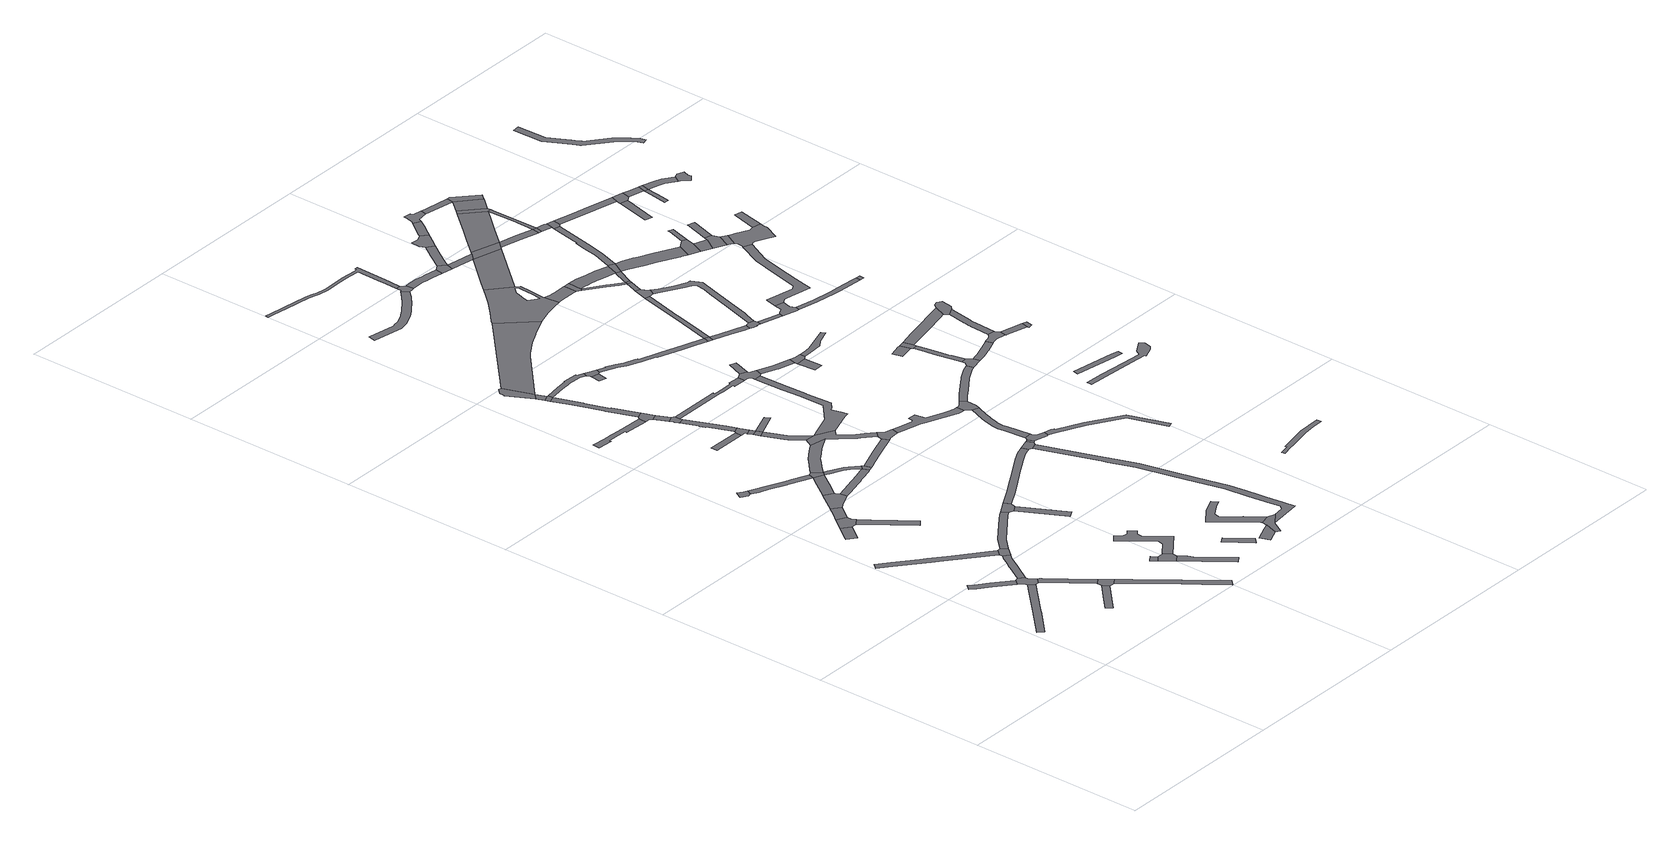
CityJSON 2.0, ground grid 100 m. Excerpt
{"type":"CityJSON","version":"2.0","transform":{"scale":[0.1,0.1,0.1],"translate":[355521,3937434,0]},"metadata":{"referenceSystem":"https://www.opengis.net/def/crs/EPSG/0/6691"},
"CityObjects":{
"road1":{"type":"Road","attributes":{"RoadStructureAttribute.sectionType":"1"},"geometry":[{"type":"MultiSurface","lod":"1","boundaries":[[[0,1,2,3,4,5,6,7,8]]]}]},
"road2":{"type":"Road","attributes":{"RoadStructureAttribute.sectionType":"1"},"geometry":[{"type":"MultiSurface","lod":"1","boundaries":[[[9,10,11,12,13,14,15,16]]]}]},
"road3":{"type":"Road","geometry":[{"type":"MultiSurface","lod":"1","boundaries":[[[12,17,4,3,18,19,20,21,22,23,24,13]]]}]},
"road4":{"type":"Road","attributes":{"RoadStructureAttribute.sectionType":"1"},"geometry":[{"type":"MultiSurface","lod":"1","boundaries":[[[25,26,27,28,29,30]]]}]},
"road5":{"type":"Road","attributes":{"RoadStructureAttribute.sectionType":"1"},"geometry":[{"type":"MultiSurface","lod":"1","boundaries":[[[31,32,33,34,35,36,37,38,39,40,41,42,43,44]]]}]},
"road6":{"type":"Road","attributes":{"RoadStructureAttribute.sectionType":"1"},"geometry":[{"type":"MultiSurface","lod":"1","boundaries":[[[18,45,46,47,48,49,50,19]]]}]},
"road7":{"type":"Road","attributes":{"RoadStructureAttribute.sectionType":"1"},"geometry":[{"type":"MultiSurface","lod":"1","boundaries":[[[51,52,53,54,55,56,57]]]}]},
"road8":{"type":"Road","attributes":{"RoadStructureAttribute.sectionType":"1"},"geometry":[{"type":"MultiSurface","lod":"1","boundaries":[[[58,59,60,61,62,63,24,23,64,65,66,67,68,69]]]}]},
"road9":{"type":"Road","geometry":[{"type":"MultiSurface","lod":"1","boundaries":[[[29,70,71,72,73,74,47,46,30]]]}]},
"road10":{"type":"Road","geometry":[{"type":"MultiSurface","lod":"1","boundaries":[[[75,76,77,78,79,51,57]]]}]},
"road11":{"type":"Road","geometry":[{"type":"MultiSurface","lod":"1","boundaries":[[[36,35,58,69,80,81]]]}]},
"road12":{"type":"Road","geometry":[{"type":"MultiSurface","lod":"1","boundaries":[[[82,83,84,85,86,87,88]]]}]},
"road13":{"type":"Road","attributes":{"RoadStructureAttribute.sectionType":"1"},"geometry":[{"type":"MultiSurface","lod":"1","boundaries":[[[78,89,90,91,79]]]}]},
"road14":{"type":"Road","attributes":{"RoadStructureAttribute.sectionType":"1"},"geometry":[{"type":"MultiSurface","lod":"1","boundaries":[[[75,92,93,94,95,96,76]]]}]},
"road15":{"type":"Road","attributes":{"RoadStructureAttribute.sectionType":"1"},"geometry":[{"type":"MultiSurface","lod":"1","boundaries":[[[97,98,99,72,71,100,101,102,103,104]]]}]},
"road16":{"type":"Road","geometry":[{"type":"MultiSurface","lod":"1","boundaries":[[[105,106,107,108,90,89,109,110,111]]]}]},
"road17":{"type":"Road","attributes":{"RoadStructureAttribute.sectionType":"1"},"geometry":[{"type":"MultiSurface","lod":"1","boundaries":[[[112,113,114,115,116,117,118,83,82,119,120,121,122,123,124]]]}]},
"road18":{"type":"Road","attributes":{"RoadStructureAttribute.sectionType":"1"},"geometry":[{"type":"MultiSurface","lod":"1","boundaries":[[[80,125,126,127,128,129,130,131,132,133,134,81]]]}]},
"road19":{"type":"Road","geometry":[{"type":"MultiSurface","lod":"1","boundaries":[[[135,136,137,138]]]}]},
"road20":{"type":"Road","geometry":[{"type":"MultiSurface","lod":"1","boundaries":[[[139,140,138,137,141,142,143,144]]]}]},
"road21":{"type":"Road","attributes":{"RoadStructureAttribute.sectionType":"1"},"geometry":[{"type":"MultiSurface","lod":"1","boundaries":[[[145,146,147,107,106,148,149,150,124]]]}]},
"road22":{"type":"Road","attributes":{"RoadStructureAttribute.sectionType":"1"},"geometry":[{"type":"MultiSurface","lod":"1","boundaries":[[[151,152,143,142,153,154,155]]]}]},
"road23":{"type":"Road","attributes":{"RoadStructureAttribute.sectionType":"1"},"geometry":[{"type":"MultiSurface","lod":"1","boundaries":[[[156,157,158,159,160,161,162,163,164,165,166,167,168]]]}]},
"road24":{"type":"Road","geometry":[{"type":"MultiSurface","lod":"1","boundaries":[[[169,170,112,124,150]]]}]},
"road25":{"type":"Road","attributes":{"RoadStructureAttribute.sectionType":"1"},"geometry":[{"type":"MultiSurface","lod":"1","boundaries":[[[110,171,172,173,174,175,176,177,178,179,180,181,182,183,184,185,111]]]}]},
"road26":{"type":"Road","attributes":{"RoadStructureAttribute.sectionType":"1"},"geometry":[{"type":"MultiSurface","lod":"1","boundaries":[[[186,187,188,189,190,191,192,193,194,195,196,139,144]]]}]},
"road27":{"type":"Road","geometry":[{"type":"MultiSurface","lod":"1","boundaries":[[[197,198,129,128,199,200]]]}]},
"road28":{"type":"Road","attributes":{"RoadStructureAttribute.sectionType":"1"},"geometry":[{"type":"MultiSurface","lod":"1","boundaries":[[[201,202,203,204,205,169,150,206,207,208,209,179,210]]]}]},
"road29":{"type":"Road","attributes":{"RoadStructureAttribute.sectionType":"1"},"geometry":[{"type":"MultiSurface","lod":"1","boundaries":[[[199,211,212,200]]]}]},
"road30":{"type":"Road","attributes":{"RoadStructureAttribute.sectionType":"1"},"geometry":[{"type":"MultiSurface","lod":"1","boundaries":[[[213,214,215,216]]]}]},
"road31":{"type":"Road","geometry":[{"type":"MultiSurface","lod":"1","boundaries":[[[179,178,217,218,210]]]}]},
"road32":{"type":"Road","geometry":[{"type":"MultiSurface","lod":"1","boundaries":[[[219,220,221,222,223,224,225]]]}]},
"road33":{"type":"Road","attributes":{"RoadStructureAttribute.sectionType":"1"},"geometry":[{"type":"MultiSurface","lod":"1","boundaries":[[[226,227,228,229,230,231,170,169,232,233,234,235,236,237]]]}]},
"road34":{"type":"Road","geometry":[{"type":"MultiSurface","lod":"1","boundaries":[[[238,239,240,241,242]]]}]},
"road35":{"type":"Road","attributes":{"RoadStructureAttribute.sectionType":"1"},"geometry":[{"type":"MultiSurface","lod":"1","boundaries":[[[223,222,240,239]]]}]},
"road36":{"type":"Road","attributes":{"RoadStructureAttribute.sectionType":"1"},"geometry":[{"type":"MultiSurface","lod":"1","boundaries":[[[241,243,244,245,246,247,248,249,250,251,252,253,254,255,256,257,242]]]}]},
"road37":{"type":"Road","geometry":[{"type":"MultiSurface","lod":"1","boundaries":[[[258,250,249,163,162,259,260,261]]]}]},
"road38":{"type":"Road","geometry":[{"type":"MultiSurface","lod":"1","boundaries":[[[262,263,264,265]]]}]},
"road39":{"type":"Road","attributes":{"RoadStructureAttribute.sectionType":"1"},"geometry":[{"type":"MultiSurface","lod":"1","boundaries":[[[266,261,260,267]]]}]},
"road40":{"type":"Road","geometry":[{"type":"MultiSurface","lod":"1","boundaries":[[[268,266,267,269,270,271,272,273,274,275]]]}]},
"road41":{"type":"Road","attributes":{"RoadStructureAttribute.sectionType":"1"},"geometry":[{"type":"MultiSurface","lod":"1","boundaries":[[[276,277,278,273,272,279,280,281,282,283,284]]]}]},
"road42":{"type":"Road","geometry":[{"type":"MultiSurface","lod":"1","boundaries":[[[285,286,287,288,276,284,289,213,216]]]}]},
"road43":{"type":"Road","attributes":{"RoadStructureAttribute.sectionType":"1"},"geometry":[{"type":"MultiSurface","lod":"1","boundaries":[[[290,291,292,287,286]]]}]},
"road44":{"type":"Road","geometry":[{"type":"MultiSurface","lod":"1","boundaries":[[[292,291,293,294]]]}]},
"road45":{"type":"Road","attributes":{"RoadStructureAttribute.sectionType":"1"},"geometry":[{"type":"MultiSurface","lod":"1","boundaries":[[[295,296,294,293,297,298,299,300,301,302,303]]]}]},
"road46":{"type":"Road","attributes":{"RoadStructureAttribute.sectionType":"1"},"geometry":[{"type":"MultiSurface","lod":"1","boundaries":[[[304,305,306,218,217,307,308,309,310]]]}]},
"road47":{"type":"Road","geometry":[{"type":"MultiSurface","lod":"1","boundaries":[[[311,312,313,314,315]]]}]},
"road48":{"type":"Road","attributes":{"RoadStructureAttribute.sectionType":"1"},"geometry":[{"type":"MultiSurface","lod":"1","boundaries":[[[316,317,318,319,320,321,322,323,324,325,326,327,238,242]]]}]},
"road49":{"type":"Road","geometry":[{"type":"MultiSurface","lod":"1","boundaries":[[[328,329,292,294]]]}]},
"road50":{"type":"Road","attributes":{"RoadStructureAttribute.sectionType":"1"},"geometry":[{"type":"MultiSurface","lod":"1","boundaries":[[[330,331,332,333,334,335,336,198,197,337,338,339,340,341,342,343]]]}]},
"road51":{"type":"Road","geometry":[{"type":"MultiSurface","lod":"1","boundaries":[[[302,226,237,344,345,346,347,348,349,350,351,352,353,354,355,356,357,358,303]]]}]},
"road52":{"type":"Road","attributes":{"RoadStructureAttribute.sectionType":"1"},"geometry":[{"type":"MultiSurface","lod":"1","boundaries":[[[359,360,361,362,363,364,365,366,367,368,369,370]]]}]},
"road53":{"type":"Road","geometry":[{"type":"MultiSurface","lod":"1","boundaries":[[[371,372,373,359,370,311,315,374]]]}]},
"road54":{"type":"Road","geometry":[{"type":"MultiSurface","lod":"1","boundaries":[[[375,376,377,378]]]}]},
"road55":{"type":"Road","attributes":{"RoadStructureAttribute.sectionType":"1"},"geometry":[{"type":"MultiSurface","lod":"1","boundaries":[[[274,379,380,381,382,383,384,385,386,387,388,389,390,391,275]]]}]},
"road56":{"type":"Road","geometry":[{"type":"MultiSurface","lod":"1","boundaries":[[[392,393,321,320,394,378,377,395]]]}]},
"road57":{"type":"Road","geometry":[{"type":"MultiSurface","lod":"1","boundaries":[[[396,397,353,352,304,310,398,399,400,401]]]}]},
"road58":{"type":"Road","attributes":{"function":"3","RoadStructureAttribute.sectionType":"1"},"geometry":[{"type":"MultiSurface","lod":"1","boundaries":[[[223,402,403,404,405,406,407,408,409,410,411,224]]]}]},
"road59":{"type":"Road","attributes":{"RoadStructureAttribute.sectionType":"1"},"geometry":[{"type":"MultiSurface","lod":"1","boundaries":[[[412,413,414,415,416,417,418,419,420,421,422,423,424,425,426,427,428,429,303,358]]]}]},
"road60":{"type":"Road","attributes":{"RoadStructureAttribute.sectionType":"1"},"geometry":[{"type":"MultiSurface","lod":"1","boundaries":[[[430,431,432,433,434,435,436,437,438,439,440,441,442,443,444,445,446,447,448,449,450,451,452]]]}]},
"road61":{"type":"Road","attributes":{"RoadStructureAttribute.sectionType":"1"},"geometry":[{"type":"MultiSurface","lod":"1","boundaries":[[[453,454,455,456,457,458,459,460,461,462,463,373,372,464,465,466,467,468,469,470,471,472,473,474,475,476,477]]]}]},
"road62":{"type":"Road","geometry":[{"type":"MultiSurface","lod":"1","boundaries":[[[478,479,480,481,482,483,484,485,486,487,488,489,490,491,492,493,494,495,496,497,498,499,500,501,502,503,504,505,506]]]}]},
"road63":{"type":"Road","geometry":[{"type":"MultiSurface","lod":"1","boundaries":[[[507,453,477,508,509,330,343]]]}]},
"road64":{"type":"Road","attributes":{"RoadStructureAttribute.sectionType":"1"},"geometry":[{"type":"MultiSurface","lod":"1","boundaries":[[[510,511,512,513,514,515,516,517,518,519,520,521,522,523,524,525,526,527,528,529,530,531,532,533,534,396,401]]]}]},
"road65":{"type":"Road","attributes":{"RoadStructureAttribute.sectionType":"1"},"geometry":[{"type":"MultiSurface","lod":"1","boundaries":[[[508,535,536,509]]]}]},
"road66":{"type":"Road","attributes":{"RoadStructureAttribute.sectionType":"1"},"geometry":[{"type":"MultiSurface","lod":"1","boundaries":[[[537,538,539,540,541,542,543,544,545,392,395,546,547,548,549,550,551,552,553,554,555]]]}]},
"road67":{"type":"Road","geometry":[{"type":"MultiSurface","lod":"1","boundaries":[[[536,535,556,557,558,559,560,561,562,563]]]}]},
"road68":{"type":"Road","geometry":[{"type":"MultiSurface","lod":"1","boundaries":[[[385,384,564,565,566,423,422,567,568,569,570,571,572]]]}]},
"road69":{"type":"Road","geometry":[{"type":"MultiSurface","lod":"1","boundaries":[[[571,573,574,572]]]}]},
"road70":{"type":"Road","attributes":{"RoadStructureAttribute.sectionType":"1"},"geometry":[{"type":"MultiSurface","lod":"1","boundaries":[[[562,575,576,577,578,579,580,581,582,583,584,585,586,587,588,589,563]]]}]},
"road71":{"type":"Road","geometry":[{"type":"MultiSurface","lod":"1","boundaries":[[[590,591,440,439,592,593,594,478,506]]]}]},
"road72":{"type":"Road","attributes":{"RoadStructureAttribute.sectionType":"1"},"geometry":[{"type":"MultiSurface","lod":"1","boundaries":[[[595,568,567,596,597,598,599]]]}]},
"road73":{"type":"Road","geometry":[{"type":"MultiSurface","lod":"1","boundaries":[[[583,582,600,601,602,603,604,605,524,523]]]}]},
"road74":{"type":"Road","geometry":[{"type":"MultiSurface","lod":"1","boundaries":[[[606,607,608,609,610,611,612,613,614,615,616,617,618,619,409,408,620,621,622,623],[624,625,626,627,628,629,630,631,632,633,634,635,636]]]}]},
"road75":{"type":"Road","attributes":{"RoadStructureAttribute.sectionType":"1"},"geometry":[{"type":"MultiSurface","lod":"1","boundaries":[[[558,637,638,639,640,641,642,643,644,645,646,559]]]}]},
"road76":{"type":"Road","geometry":[{"type":"MultiSurface","lod":"1","boundaries":[[[647,648,649,650]]]}]},
"road77":{"type":"Road","geometry":[{"type":"MultiSurface","lod":"1","boundaries":[[[598,651,650,649,652,653,654,655,599]]]}]},
"road78":{"type":"Road","geometry":[{"type":"MultiSurface","lod":"1","boundaries":[[[554,656,657,555]]]}]},
"road79":{"type":"Road","attributes":{"RoadStructureAttribute.sectionType":"1"},"geometry":[{"type":"MultiSurface","lod":"1","boundaries":[[[658,659,660,661,662,594,593,663,664,665,666,667,668]]]}]},
"road80":{"type":"Road","attributes":{"RoadStructureAttribute.sectionType":"1"},"geometry":[{"type":"MultiSurface","lod":"1","boundaries":[[[669,670,671,672,673,674,675,676,677,678,679,680,681,603,602,682,683,684,685,686,687,688,689,690,691,692]]]}]},
"road81":{"type":"Road","attributes":{"RoadStructureAttribute.sectionType":"1"},"geometry":[{"type":"MultiSurface","lod":"1","boundaries":[[[693,694,657,656,695,696,697,698]]]}]},
"road82":{"type":"Road","geometry":[{"type":"MultiSurface","lod":"1","boundaries":[[[699,700,701,702,703,704,705,706,707,708,606,623]]]}]},
"road83":{"type":"Road","geometry":[{"type":"MultiSurface","lod":"1","boundaries":[[[658,668,709,710,711,712]]]}]},
"road84":{"type":"Road","attributes":{"RoadStructureAttribute.sectionType":"1"},"geometry":[{"type":"MultiSurface","lod":"1","boundaries":[[[713,714,715,555,657,716,717,718,719,720]]]}]},
"road85":{"type":"Road","attributes":{"RoadStructureAttribute.sectionType":"1"},"geometry":[{"type":"MultiSurface","lod":"1","boundaries":[[[721,722,723,724,725,726,727,654,653]]]}]},
"road86":{"type":"Road","geometry":[{"type":"MultiSurface","lod":"1","boundaries":[[[703,702,728,729,730]]]}]},
"road87":{"type":"Road","geometry":[{"type":"MultiSurface","lod":"1","boundaries":[[[731,615,614,732,733,734,735]]]}]},
"road88":{"type":"Road","geometry":[{"type":"MultiSurface","lod":"1","boundaries":[[[736,737,738,693,698,739,740,741,742]]]}]},
"road89":{"type":"Road","attributes":{"RoadStructureAttribute.sectionType":"1"},"geometry":[{"type":"MultiSurface","lod":"1","boundaries":[[[711,743,744,745,746,747,748,712]]]}]},
"road90":{"type":"Road","attributes":{"RoadStructureAttribute.sectionType":"1"},"geometry":[{"type":"MultiSurface","lod":"1","boundaries":[[[749,750,711,710,751,735]]]}]},
"road91":{"type":"Road","attributes":{"RoadStructureAttribute.sectionType":"1"},"geometry":[{"type":"MultiSurface","lod":"1","boundaries":[[[752,753,754,755,756,757,758,759,760,761,762,763]]]}]},
"road92":{"type":"Road","attributes":{"RoadStructureAttribute.sectionType":"1"},"geometry":[{"type":"MultiSurface","lod":"1","boundaries":[[[764,765,766,767,768]]]}]},
"road93":{"type":"Road","attributes":{"RoadStructureAttribute.sectionType":"1"},"geometry":[{"type":"MultiSurface","lod":"1","boundaries":[[[728,769,770,771,772,773,774,729]]]}]},
"road94":{"type":"Road","geometry":[{"type":"MultiSurface","lod":"1","boundaries":[[[775,776,777,778,779,669,692]]]}]},
"road95":{"type":"Road","geometry":[{"type":"MultiSurface","lod":"1","boundaries":[[[780,781,782,783,720,719,784,785,786]]]}]},
"road96":{"type":"Road","attributes":{"RoadStructureAttribute.sectionType":"1"},"geometry":[{"type":"MultiSurface","lod":"1","boundaries":[[[787,788,789,790,736,742]]]}]},
"road97":{"type":"Road","attributes":{"RoadStructureAttribute.sectionType":"1"},"geometry":[{"type":"MultiSurface","lod":"1","boundaries":[[[777,791,792,793,794,795,796,797,798,799,800,778]]]}]},
"road98":{"type":"Road","geometry":[{"type":"MultiSurface","lod":"1","boundaries":[[[767,796,795,801,802,768]]]}]},
"road99":{"type":"Road","attributes":{"RoadStructureAttribute.sectionType":"1"},"geometry":[{"type":"MultiSurface","lod":"1","boundaries":[[[803,771,804,782,781]]]}]},
"road100":{"type":"Road","attributes":{"RoadStructureAttribute.sectionType":"1"},"geometry":[{"type":"MultiSurface","lod":"1","boundaries":[[[805,806,807,808,809,730,729,810,811,812,813,814,815,816]]]}]},
"road101":{"type":"Road","attributes":{"RoadStructureAttribute.sectionType":"1"},"geometry":[{"type":"MultiSurface","lod":"1","boundaries":[[[785,817,818,819,820,821,822,823,824,825,738,737,826,827,828,829,830,831,832,833,834,786]]]}]},
"road102":{"type":"Road","geometry":[{"type":"MultiSurface","lod":"1","boundaries":[[[835,746,745,836,837,838,839,840,841,842]]]}]},
"road103":{"type":"Road","geometry":[{"type":"MultiSurface","lod":"1","boundaries":[[[772,771,803,843]]]}]},
"road104":{"type":"Road","geometry":[{"type":"MultiSurface","lod":"1","boundaries":[[[734,844,845,846,749,735]]]}]},
"road105":{"type":"Road","geometry":[{"type":"MultiSurface","lod":"1","boundaries":[[[847,848,849,850,851,852,853,854,789,788]]]}]},
"road106":{"type":"Road","attributes":{"RoadStructureAttribute.sectionType":"1"},"geometry":[{"type":"MultiSurface","lod":"1","boundaries":[[[855,856,857,858,859,860,861,862,863,864,865,866,867,868,869,870,871,776,775]]]}]},
"road107":{"type":"Road","attributes":{"RoadStructureAttribute.sectionType":"1"},"geometry":[{"type":"MultiSurface","lod":"1","boundaries":[[[872,873,839,838,874,875,876,877,878]]]}]},
"road108":{"type":"Road","geometry":[{"type":"MultiSurface","lod":"1","boundaries":[[[879,880,881,882,805,816]]]}]},
"road109":{"type":"Road","attributes":{"RoadStructureAttribute.sectionType":"1"},"geometry":[{"type":"MultiSurface","lod":"1","boundaries":[[[883,884,885,886,887,888,889,890,891,802,801]]]}]},
"road110":{"type":"Road","attributes":{"RoadStructureAttribute.sectionType":"1"},"geometry":[{"type":"MultiSurface","lod":"1","boundaries":[[[892,893,894,895,896,897]]]}]},
"road111":{"type":"Road","attributes":{"RoadStructureAttribute.sectionType":"1"},"geometry":[{"type":"MultiSurface","lod":"1","boundaries":[[[898,899,845,844,900,901]]]}]},
"road112":{"type":"Road","attributes":{"function":"3","RoadStructureAttribute.sectionType":"1"},"geometry":[{"type":"MultiSurface","lod":"1","boundaries":[[[902,903,904,905,846,845,906,907,908,902,909,898,910,911,912,913]]]}]},
"road113":{"type":"Road","geometry":[{"type":"MultiSurface","lod":"1","boundaries":[[[914,915,916,917,878,877,918,919,920,921,922]]]}]},
"road114":{"type":"Road","attributes":{"RoadStructureAttribute.sectionType":"1"},"geometry":[{"type":"MultiSurface","lod":"1","boundaries":[[[923,924,925,926,927,928,929,930,931,932,933,934,935]]]}]},
"road115":{"type":"Road","geometry":[{"type":"MultiSurface","lod":"1","boundaries":[[[936,937,938,939,940,941,942,864,863,943,944,945,946,947,948,949]]]}]},
"road116":{"type":"Road","attributes":{"RoadStructureAttribute.sectionType":"1"},"geometry":[{"type":"MultiSurface","lod":"1","boundaries":[[[950,951,772,843,879,952,953,954,955,956,957,958,959,960,961,962,963,964,965,880,879,816]]]}]},
"road117":{"type":"Road","attributes":{"RoadStructureAttribute.sectionType":"1"},"geometry":[{"type":"MultiSurface","lod":"1","boundaries":[[[880,966,967,968,969,970,971,972,973,974,975,881]]]}]},
"road118":{"type":"Road","attributes":{"RoadStructureAttribute.sectionType":"1"},"geometry":[{"type":"MultiSurface","lod":"1","boundaries":[[[976,977,978,979,980,981,849,848,982,983,984,985]]]}]},
"road119":{"type":"Road","attributes":{"RoadStructureAttribute.sectionType":"1"},"geometry":[{"type":"MultiSurface","lod":"1","boundaries":[[[986,987,988,989,990,991,992,938,937,993,994,995,996,997,998]]]}]},
"road120":{"type":"Road","geometry":[{"type":"MultiSurface","lod":"1","boundaries":[[[999,910,898,901]]]}]},
"road121":{"type":"Road","attributes":{"RoadStructureAttribute.sectionType":"1"},"geometry":[{"type":"MultiSurface","lod":"1","boundaries":[[[1000,1001,1002,1003,1004,936,949]]]}]},
"road122":{"type":"Road","attributes":{"RoadStructureAttribute.sectionType":"1"},"geometry":[{"type":"MultiSurface","lod":"1","boundaries":[[[1005,1006,920,919,1007,1008,1009]]]}]},
"road123":{"type":"Road","attributes":{"RoadStructureAttribute.sectionType":"1"},"geometry":[{"type":"MultiSurface","lod":"1","boundaries":[[[1010,1011,1012,1013,1014,1015,1016,1017,852,851,1018,1019,1020,1021,1022,1023,1024,1025]]]}]},
"road124":{"type":"Road","attributes":{"RoadStructureAttribute.sectionType":"1"},"geometry":[{"type":"MultiSurface","lod":"1","boundaries":[[[1026,1027,910,999,1028]]]}]},
"road125":{"type":"Road","geometry":[{"type":"MultiSurface","lod":"1","boundaries":[[[1029,1030,903,902,913]]]}]},
"road126":{"type":"Road","geometry":[{"type":"MultiSurface","lod":"1","boundaries":[[[1031,1032,1033,1034,887,886,986,998]]]}]},
"road127":{"type":"Road","geometry":[{"type":"MultiSurface","lod":"1","boundaries":[[[1003,1002,1035,1036,1037]]]}]},
"road128":{"type":"Road","geometry":[{"type":"MultiSurface","lod":"1","boundaries":[[[1038,970,969,1039,1040,1026,1028]]]}]},
"road129":{"type":"Road","attributes":{"function":"3","RoadStructureAttribute.sectionType":"1"},"geometry":[{"type":"MultiSurface","lod":"1","boundaries":[[[1041,1042,1008,1030,1029]]]}]},
"road130":{"type":"Road","geometry":[{"type":"MultiSurface","lod":"1","boundaries":[[[1043,960,959,1044,1045,1046]]]}]},
"road131":{"type":"Road","geometry":[{"type":"MultiSurface","lod":"1","boundaries":[[[1008,1042,1047,1048,1009]]]}]},
"road132":{"type":"Road","attributes":{"RoadStructureAttribute.sectionType":"1"},"geometry":[{"type":"MultiSurface","lod":"1","boundaries":[[[1049,1050,1051,1052,1045,1044]]]}]},
"road133":{"type":"Road","geometry":[{"type":"MultiSurface","lod":"1","boundaries":[[[1053,1054,976,985]]]}]},
"road134":{"type":"Road","geometry":[{"type":"MultiSurface","lod":"1","boundaries":[[[1055,1056,1057,1058,1043,1046]]]}]},
"road135":{"type":"Road","geometry":[{"type":"MultiSurface","lod":"1","boundaries":[[[1050,1059,1060,1061,1062,1063,1064,1065,1051]]]}]},
"road136":{"type":"Road","attributes":{"RoadStructureAttribute.sectionType":"1"},"geometry":[{"type":"MultiSurface","lod":"1","boundaries":[[[1066,1067,1068,1069,1070,1040,1039]]]}]},
"road137":{"type":"Road","attributes":{"RoadStructureAttribute.sectionType":"1"},"geometry":[{"type":"MultiSurface","lod":"1","boundaries":[[[1061,1060,1071,1072,1073,1074]]]}]},
"road138":{"type":"Road","geometry":[{"type":"MultiSurface","lod":"1","boundaries":[[[1075,1076,1077,1064,1063]]]}]},
"road139":{"type":"Road","geometry":[{"type":"MultiSurface","lod":"1","boundaries":[[[1078,1079,1080,1081,1082,1083,1084,1085,1086,1087,1088,1074,1073,1089,1090,1091,1092,1093,1010,1025]]]}]},
"road140":{"type":"Road","attributes":{"RoadStructureAttribute.sectionType":"1"},"geometry":[{"type":"MultiSurface","lod":"1","boundaries":[[[1094,1095,1096,1097]]]}]},
"road141":{"type":"Road","geometry":[{"type":"MultiSurface","lod":"1","boundaries":[[[1068,1067,1094,1097,1098,1099]]]}]},
"road142":{"type":"Road","geometry":[{"type":"MultiSurface","lod":"1","boundaries":[[[1084,1100,1101,1102,1103,1085]]]}]},
"road143":{"type":"Road","attributes":{"RoadStructureAttribute.sectionType":"1"},"geometry":[{"type":"MultiSurface","lod":"1","boundaries":[[[1098,1104,1105,1106,1107,1108,1099]]]}]},
"road144":{"type":"Road","geometry":[{"type":"MultiSurface","lod":"1","boundaries":[[[1106,1109,1110,1107]]]}]},
"road145":{"type":"Road","attributes":{"RoadStructureAttribute.sectionType":"1"},"geometry":[{"type":"MultiSurface","lod":"1","boundaries":[[[1111,1112,1113,1110,1109,1106,1114,1115,1116,1117,1109,1118,1119,1120]]]}]},
"road146":{"type":"Road","geometry":[{"type":"MultiSurface","lod":"1","boundaries":[[[1121,1122,1123,1124,1125,1126,1127,1111,1120]]]}]},
"road147":{"type":"Road","attributes":{"RoadStructureAttribute.sectionType":"1"},"geometry":[{"type":"MultiSurface","lod":"1","boundaries":[[[1128,1129,1130,1131,1132,1133,1134,1135,1136,1137,1138,1139,1140,1141,1142,1143,1144,1145,1146,1147,1148]]]}]}
},
"vertices":[
[62,434,0],[206,576,0],[212,582,0],[390,760,0],[361,788,0],[338,764,0],[184,610,0],[182,609,0],[36,464,0],
[144,984,0],[175,959,0],[237,910,0],[333,831,0],[359,862,0],[261,943,0],[200,991,0],[169,1016,0],
[361,808,0],[410,760,0],[439,789,0],[411,817,0],[408,837,0],[409,838,0],[412,844,0],[379,865,0],
[492,410,0],[431,352,0],[457,321,0],[520,381,0],[612,469,0],[587,501,0],
[80,1416,0],[233,1295,0],[280,1257,0],[282,1256,0],[500,1081,0],[527,1112,0],[311,1283,0],[310,1284,0],[307,1287,0],[248,1334,0],[221,1355,0],[105,1447,0],[38,1501,0],[14,1469,0],
[424,747,0],[590,530,0],[622,554,0],[612,567,0],[455,774,0],[448,780,0],
[204,1852,0],[182,1823,0],[143,1769,0],[137,1762,0],[186,1724,0],[188,1726,0],[253,1815,0],
[502,1061,0],[492,1049,0],[488,1044,0],[459,997,0],[440,967,0],[436,960,0],[470,939,0],[473,944,0],[475,947,0],[493,976,0],[518,1018,0],[533,1035,0],
[632,467,0],[641,466,0],[672,491,0],[648,520,0],[638,534,0],
[283,1816,0],[319,1843,0],[307,1859,0],[307,1889,0],[253,1918,0],
[576,1086,0],[547,1114,0],
[181,2404,0],[196,2434,0],[179,2443,0],[147,2464,0],[131,2433,0],[124,2420,0],[163,2400,0],
[368,1973,0],[318,2008,0],[282,1957,0],
[386,1678,0],[473,1562,0],[509,1589,0],[441,1680,0],[406,1727,0],
[966,118,0],[881,230,0],[729,421,0],[697,396,0],[849,205,0],[911,124,0],[1002,4,0],[1030,34,0],
[447,2084,0],[446,2085,0],[397,2120,0],[334,2031,0],[399,1991,0],[469,2021,0],[464,2061,0],
[508,2296,0],[489,2304,0],[419,2334,0],[385,2349,0],[286,2393,0],[236,2413,0],[226,2418,0],[184,2402,0],[222,2382,0],[273,2362,0],[366,2320,0],[371,2318,0],[499,2264,0],
[637,1149,0],[763,1245,0],[822,1289,0],[847,1304,0],[827,1338,0],[800,1323,0],[766,1297,0],[723,1264,0],[611,1179,0],[572,1139,0],
[956,492,0],[924,469,0],[947,438,0],[979,462,0],
[1017,464,0],[1009,458,0],[960,420,0],[1004,364,0],[1043,394,0],[1047,424,0],
[481,2239,0],[418,2150,0],[408,2136,0],[482,2135,0],[537,2213,0],[554,2237,0],
[1090,326,0],[1075,353,0],[1081,264,0],[1191,122,0],[1226,150,0],
[143,3258,0],[144,3258,0],[142,3269,0],[192,3267,0],[260,3264,0],[260,3253,0],[397,3246,0],[399,3286,0],[247,3293,0],[191,3296,0],[144,3298,0],[62,3305,0],[58,3265,0],
[572,2259,0],[528,2301,0],
[518,2033,0],[530,2037,0],[615,2059,0],[637,2065,0],[658,2071,0],[707,2085,0],[711,2086,0],[732,2094,0],[719,2131,0],[699,2125,0],[695,2124,0],[648,2110,0],[596,2096,0],[549,2083,0],[507,2072,0],
[1179,525,0],[1083,651,0],[1087,681,0],[1109,698,0],[1079,738,0],[1056,720,0],[1026,725,0],[999,759,0],[960,728,0],[1096,552,0],[1092,522,0],
[920,1346,0],[900,1381,0],[875,1295,0],[912,1317,0],
[692,2195,0],[672,2208,0],[652,2221,0],[599,2247,0],[595,2249,0],[581,2224,0],[639,2197,0],[647,2191,0],[676,2171,0],[738,2151,0],
[1009,1044,0],[1046,1064,0],
[593,2833,0],[406,2834,0],[406,2798,0],[592,2796,0],
[757,2102,0],[748,2142,0],
[157,3976,0],[154,3947,0],[154,3946,0],[229,3808,0],[259,3839,0],[199,4002,0],[185,4006,0],
[733,2470,0],[709,2457,0],[657,2419,0],[625,2396,0],[585,2358,0],[549,2325,0],[593,2283,0],[655,2341,0],[663,2350,0],[701,2377,0],[741,2406,0],[827,2454,0],
[287,3776,0],[282,3776,0],[246,3762,0],[256,3736,0],[291,3749,0],
[290,3644,0],[314,3575,0],[350,3469,0],[352,3463,0],[353,3462,0],[351,3462,0],[411,3303,0],[448,3317,0],[394,3462,0],[392,3461,0],[391,3463,0],[386,3476,0],[346,3595,0],[345,3598,0],[326,3654,0],
[454,3302,0],[423,3245,0],[439,3233,0],[477,3250,0],
[1422,202,0],[1322,332,0],[1288,309,0],[1389,170,0],
[509,3174,0],[473,3158,0],
[520,3167,0],[482,3137,0],[484,3130,0],[493,3109,0],[496,3108,0],[531,3122,0],[527,3133,0],[526,3163,0],
[636,2859,0],[638,2859,0],[617,2911,0],[533,3016,0],[532,3013,0],[545,2982,0],[547,2981,0],[601,2848,0],[602,2845,0],
[622,2796,0],[627,2785,0],[660,2799,0],[641,2848,0],[603,2843,0],
[625,2784,0],[637,2755,0],[672,2770,0],
[651,2721,0],[686,2735,0],
[741,2606,0],[693,2719,0],[658,2704,0],[698,2610,0],[706,2589,0],[707,2587,0],[711,2582,0],[763,2521,0],[819,2518,0],
[1004,2239,0],[885,2194,0],[793,2159,0],[780,2111,0],[793,2116,0],[900,2156,0],[1021,2202,0],
[1556,239,0],[1518,224,0],[1435,189,0],[1458,133,0],[1529,163,0],
[388,3764,0],[435,3769,0],[449,3770,0],[528,3766,0],[559,3753,0],[570,3778,0],[532,3794,0],[532,3800,0],[449,3804,0],[451,3798,0],[450,3798,0],[383,3791,0],
[814,2790,0],[801,2821,0],
[1370,1650,0],[1323,1633,0],[1267,1603,0],[1117,1510,0],[1075,1485,0],[990,1432,0],[913,1388,0],[1018,1402,0],[1105,1456,0],[1155,1487,0],[1162,1491,0],[1284,1566,0],[1336,1595,0],[1383,1612,0],
[828,2454,0],[836,2444,0],[862,2413,0],[870,2405,0],[892,2381,0],[893,2381,0],[934,2335,0],[946,2325,0],[1010,2268,0],[1035,2296,0],[991,2335,0],[960,2363,0],[898,2431,0],[892,2439,0],[921,2467,0],
[1618,286,0],[1592,321,0],[1547,382,0],[1470,470,0],[1476,505,0],[1533,542,0],[1581,565,0],[1559,597,0],[1478,560,0],[1390,493,0],[1558,276,0],[1562,272,0],
[1586,203,0],[1596,221,0],[1661,270,0],[1556,149,0],
[559,3672,0],[601,3663,0],[613,3719,0],[567,3725,0],
[823,3133,0],[848,3132,0],[871,3131,0],[944,3133,0],[943,3122,0],[1017,3121,0],[1017,3161,0],[951,3163,0],[945,3152,0],[871,3150,0],[842,3151,0],[824,3152,0],[825,3163,0],
[635,3749,0],[610,3760,0],[568,3734,0],[624,3724,0],
[1109,2255,0],[1069,2265,0],[1039,2208,0],[1057,2211,0],[1075,2213,0],[1099,2213,0],
[378,3948,0],[531,4088,0],[551,4104,0],[636,4159,0],[712,4201,0],[716,4203,0],[828,4256,0],[658,4434,0],[584,4364,0],[404,4193,0],
[1055,2514,0],[1087,2522,0],[1080,2548,0],[1067,2606,0],[1066,2612,0],[1079,2616,0],[1117,2651,0],[1109,2803,0],[1109,2807,0],[1104,2920,0],[1098,3086,0],[1058,3085,0],[1058,3069,0],[1064,2918,0],[1069,2814,0],[1075,2668,0],[974,2576,0],[858,2532,0],
[340,4748,0],[393,4760,0],[414,4770,0],[440,4782,0],[457,4792,0],[495,4816,0],[572,4875,0],[588,4890,0],[604,4905,0],[641,4942,0],[613,4979,0],[573,4940,0],[540,4909,0],[469,4854,0],[459,4849,0],[433,4833,0],[419,4824,0],[378,4805,0],[348,4799,0],[333,4796,0],[190,4820,0],[174,4822,0],[166,4778,0],
[1401,1602,0],[1523,1260,0],[1533,1230,0],[1583,1090,0],[1630,896,0],[1646,831,0],[1697,617,0],[1715,485,0],[1734,354,0],[1741,303,0],[1723,279,0],[1783,246,0],[1789,247,0],[1788,258,0],[1774,358,0],[1773,360,0],[1749,530,0],[1736,624,0],[1710,735,0],[1670,900,0],[1629,1072,0],[1622,1102,0],[1578,1226,0],[1538,1338,0],[1439,1616,0],
[651,5014,0],[653,5084,0],[659,5291,0],[642,5291,0],[642,5280,0],[628,5280,0],[533,5286,0],[401,5283,0],[343,5290,0],[316,5298,0],[278,5308,0],[205,5318,0],[129,5329,0],[47,5341,0],[11,5346,0],[8,5328,0],[47,5322,0],[126,5311,0],[281,5288,0],[330,5275,0],[339,5273,0],[401,5264,0],[468,5266,0],[532,5268,0],[569,5265,0],[629,5261,0],[626,5134,0],[624,5080,0],[623,5015,0],
[1401,1603,0],[1449,1634,0],[1436,1672,0],
[1114,2211,0],[1130,2208,0],[1238,2180,0],[1243,2179,0],[1249,2177,0],[1268,2168,0],[1361,2130,0],[1390,2118,0],[1425,2104,0],[1437,2100,0],[1450,2097,0],[1456,2097,0],[1463,2096,0],[1474,2097,0],[1474,2142,0],[1457,2141,0],[1407,2156,0],[1400,2158,0],[1380,2166,0],[1300,2199,0],[1286,2256,0],[1242,2259,0],[1241,2234,0],[1224,2225,0],[1140,2247,0],
[1464,1639,0],[1451,1677,0],
[1095,3569,0],[963,3614,0],[845,3655,0],[847,3660,0],[832,3666,0],[774,3689,0],[736,3712,0],[683,3736,0],[681,3730,0],[719,3683,0],[757,3658,0],[823,3633,0],[835,3628,0],[920,3599,0],[918,3594,0],[1051,3548,0],[1126,3522,0],[1196,3498,0],[1206,3530,0],
[1471,1642,0],[1542,1622,0],[1551,1625,0],[1560,1658,0],[1517,1670,0],[1504,1685,0],[1502,1699,0],[1462,1694,0],
[1041,3120,0],[1043,3119,0],[1057,3105,0],[1114,3098,0],[1129,3136,0],[1100,3147,0],[1087,3153,0],[1090,3162,0],[1049,3176,0],
[1122,3260,0],[1086,3271,0],
[1487,1835,0],[1482,1856,0],[1488,1899,0],[1489,1901,0],[1502,1949,0],[1505,1960,0],[1517,1993,0],[1540,2054,0],[1502,2068,0],[1468,1975,0],[1462,1955,0],[1449,1906,0],[1446,1888,0],[1442,1855,0],[1447,1824,0],
[622,4983,0],[615,4981,0],[662,4946,0],[677,4947,0],[673,4993,0],
[1221,3100,0],[1208,3062,0],[1209,3061,0],[1306,3036,0],[1316,3075,0],
[1550,2080,0],[1550,2123,0],[1551,2138,0],[1526,2170,0],[1501,2150,0],[1488,2142,0],
[1015,4395,0],[1015,4404,0],[1018,4453,0],[1021,4493,0],[1024,4550,0],[1010,4565,0],[1007,4568,0],[1006,4570,0],[1004,4572,0],[885,4673,0],[847,4628,0],[800,4573,0],[732,4506,0],[677,4453,0],[912,4282,0],[955,4293,0],[988,4301,0],[1027,4306,0],[999,4550,0],[1001,4548,0],[1006,4543,0],[1002,4487,0],[1000,4464,0],[996,4405,0],[983,4410,0],[971,4419,0],[941,4442,0],[952,4481,0],[958,4502,0],[964,4525,0],[992,4558,0],
[1590,1613,0],[1744,1539,0],[1923,1429,0],[1991,1213,0],[2020,1225,0],[1945,1448,0],[1758,1565,0],[1617,1633,0],[1617,1639,0],[1602,1646,0],
[1314,2914,0],[1369,2916,0],[1367,3022,0],[1308,3018,0],
[1307,3035,0],[1382,3034,0],[1384,3036,0],[1385,3066,0],[1347,3067,0],
[1220,3489,0],[1232,3521,0],
[885,4974,0],[814,4985,0],[797,4988,0],[751,4995,0],[700,4995,0],[702,4949,0],[749,4948,0],[781,4944,0],[791,4943,0],[813,4939,0],[878,4929,0],
[1817,2360,0],[1808,2358,0],[1792,2352,0],[1776,2345,0],[1750,2330,0],[1713,2308,0],[1708,2305,0],[1703,2301,0],[1646,2260,0],[1616,2239,0],[1584,2216,0],[1574,2208,0],[1563,2199,0],[1588,2168,0],[1598,2176,0],[1608,2183,0],[1640,2206,0],[1726,2269,0],[1730,2271,0],[1733,2273,0],[1797,2310,0],[1807,2315,0],[1818,2319,0],[1826,2321,0],
[1432,3449,0],[1290,3500,0],[1274,3470,0],[1316,3454,0],[1392,3427,0],[1422,3417,0],
[1042,4309,0],[1083,4308,0],[1147,4309,0],[1163,4308,0],[1161,4385,0],[1142,4384,0],[1126,4384,0],[1082,4382,0],[1049,4385,0],[1017,4394,0],
[937,4920,0],[944,4919,0],[959,4963,0],[920,4995,0],
[1270,3782,0],[1268,3776,0],[1232,3634,0],[1265,3650,0],[1295,3769,0],[1295,3770,0],[1352,3995,0],[1325,4002,0],
[1416,3036,0],[1511,3044,0],[1544,3069,0],[1623,3099,0],[1616,3122,0],[1463,3073,0],[1415,3066,0],
[1184,4292,0],[1195,4307,0],[1196,4385,0],
[924,4720,0],[1011,4580,0],[1048,4623,0],[1248,4855,0],[1079,4895,0],
[1496,3429,0],[1491,3447,0],[1461,3455,0],[1445,3409,0],[1464,3402,0],[1465,3409,0],[1489,3403,0],
[976,4992,0],[1013,5053,0],[1064,5125,0],[1023,5154,0],[1008,5132,0],[972,5080,0],
[1118,4936,0],[976,4960,0],[1028,4904,0],
[2366,683,0],[2232,654,0],[2202,648,0],[2204,637,0],[2146,625,0],[2151,607,0],[2208,619,0],[2249,627,0],[2373,653,0],[2437,659,0],[2504,665,0],[2502,692,0],
[1746,2735,0],[1676,2719,0],[1689,2660,0],[1772,2679,0],[1759,2738,0],
[1286,4220,0],[1341,4180,0],[1374,4157,0],[1382,4174,0],[1338,4206,0],[1302,4231,0],
[1900,2339,0],[1891,2378,0],[1866,2405,0],[1832,2399,0],[1835,2382,0],
[1392,4038,0],[1374,4075,0],[1348,4084,0],[1342,4067,0],[1368,3996,0],[1379,3997,0],[1402,4032,0],
[1579,3379,0],[1620,3368,0],[1627,3393,0],[1562,3411,0],
[1847,2480,0],[1843,2496,0],[1835,2541,0],[1821,2619,0],[1811,2673,0],[1783,2667,0],[1790,2627,0],[1802,2564,0],[1807,2535,0],[1821,2461,0],
[1808,2688,0],[1795,2746,0],
[1401,4151,0],[1353,4099,0],
[1449,4338,0],[1373,4358,0],[1318,4369,0],[1312,4370,0],[1255,4381,0],[1210,4307,0],[1254,4302,0],[1267,4301,0],[1322,4290,0],[1327,4289,0],[1379,4280,0],[1422,4268,0],
[1416,3981,0],[1531,3915,0],[1573,3896,0],[1578,3889,0],[1579,3876,0],[1574,3831,0],[1559,3782,0],[1516,3640,0],[1490,3554,0],[1513,3508,0],[1522,3531,0],[1547,3618,0],[1599,3799,0],[1622,3878,0],[1595,3937,0],[1575,3937,0],[1506,3966,0],[1437,4008,0],
[1009,5183,0],[1075,5141,0],[1114,5197,0],[1128,5217,0],[1088,5245,0],[1055,5230,0],[1048,5230,0],[1012,5233,0],
[1408,4168,0],
[1256,4864,0],[1290,4903,0],[1128,4948,0],
[1709,3344,0],[1718,3343,0],[1724,3371,0],[1710,3401,0],[1722,3446,0],[1673,3458,0],[1662,3413,0],[1635,3399,0],
[1923,2345,0],[1943,2350,0],[1944,2351,0],[1963,2357,0],[1979,2362,0],[1990,2366,0],[1995,2368,0],[2003,2371,0],[2073,2399,0],[2061,2437,0],[1998,2412,0],[1988,2408,0],[1980,2405,0],[1966,2399,0],[1951,2395,0],[1932,2389,0],[1913,2384,0],
[1149,5331,0],[1093,5254,0],[1141,5235,0],[1178,5286,0],[1189,5302,0],[1202,5328,0],[1163,5348,0],
[1448,4258,0],[1490,4326,0],[1454,4345,0],[1450,4337,0],
[1915,2712,0],[1958,2722,0],[2099,2755,0],[2130,2762,0],[2156,2829,0],[2147,2827,0],[2113,2819,0],[1945,2781,0],[1887,2768,0],
[2399,1869,0],[2357,1876,0],[2108,1915,0],[2104,1886,0],[2347,1846,0],[2394,1838,0],
[1493,4853,0],[1394,4878,0],[1379,4834,0],[1483,4809,0],
[1489,5134,0],[1371,5235,0],[1259,5103,0],[1214,5049,0],[1375,5003,0],[1376,5004,0],[1444,5082,0],[1492,4978,0],[1512,4849,0],[1511,4982,0],[1509,5123,0],[1509,5135,0],
[1184,5419,0],[1182,5405,0],[1175,5366,0],[1169,5357,0],[1213,5349,0],[1276,5357,0],[1281,5392,0],[1234,5399,0],[1224,5415,0],
[2325,1778,0],[2178,1790,0],[2070,1798,0],[2068,1769,0],[2316,1750,0],[2448,1740,0],[2450,1732,0],[2511,1758,0],[2535,1775,0],[2543,1818,0],[2526,1843,0],[2459,1799,0],[2439,1769,0],
[2177,2438,0],[2160,2462,0],[2120,2468,0],[2111,2459,0],[2098,2447,0],[2079,2443,0],[2062,2437,0],[2076,2400,0],[2111,2408,0],[2120,2408,0],[2128,2408,0],[2135,2407,0],[2144,2404,0],[2168,2399,0],
[1419,4262,0],[1388,4189,0],[1485,4243,0],[1570,4203,0],[1627,4179,0],[1672,4157,0],[1713,4136,0],[1745,4120,0],[1751,4118,0],[1783,4103,0],[1818,4180,0],[1692,4244,0],[1683,4249,0],[1615,4281,0],[1589,4294,0],[1525,4317,0],
[1528,4442,0],[1545,4522,0],[1558,4584,0],[1596,4768,0],[1563,4775,0],[1532,4624,0],[1527,4599,0],[1520,4601,0],[1506,4533,0],[1490,4453,0],
[2132,3319,0],[2113,3321,0],[1997,3330,0],[1955,3333,0],[1942,3335,0],[1836,3348,0],[1832,3320,0],[1952,3305,0],[1988,3302,0],[2130,3289,0],
[2151,2740,0],[2132,2631,0],[2132,2629,0],[2130,2615,0],[2128,2598,0],[2128,2590,0],[2128,2585,0],[2168,2594,0],[2169,2595,0],[2170,2610,0],[2172,2623,0],[2172,2625,0],[2196,2761,0],
[1502,4805,0],
[2176,2396,0],[2178,2396,0],[2298,2366,0],[2307,2405,0],[2186,2435,0],
[1327,5385,0],[1314,5387,0],[1297,5353,0],[1449,5327,0],[1455,5366,0],
[2015,3943,0],[1948,3804,0],[1930,3729,0],[1898,3595,0],[1878,3512,0],[1854,3496,0],[1689,3525,0],[1687,3517,0],[1747,3463,0],[1768,3459,0],[1913,3433,0],[1938,3543,0],[1954,3610,0],[1976,3706,0],[1995,3787,0],[2061,3921,0],
[1576,4834,0],[1563,4837,0],[1566,4790,0],
[1508,5157,0],[1390,5257,0],
[2216,2782,0],[2223,2846,0],[2200,2862,0],[2173,2853,0],
[2300,2354,0],[2327,2359,0],[2336,2398,0],
[1565,4786,0],[1613,4779,0],[1619,4825,0],
[1564,5222,0],[1566,5225,0],
[1868,4211,0],[1848,4074,0],[1882,4150,0],[1896,4204,0],
[1594,5257,0],[1472,5364,0],
[1907,4048,0],[1909,4047,0],[1956,4121,0],[1952,4124,0],
[2157,3289,0],[2159,3317,0],
[1927,4313,0],[1929,4317,0],[1902,4325,0],[1898,4310,0],
[1967,4021,0],[1981,4015,0],[2016,4090,0],[2015,4093,0],[2001,4130,0],[1963,4142,0],[1957,4122,0],
[1718,4755,0],[1962,4701,0],[1978,4744,0],[1842,4775,0],[1729,4800,0],
[1998,4007,0],[2011,4000,0],[2015,3997,0],[2054,4070,0],
[2006,4147,0],[2046,4276,0],[2008,4288,0],
[2079,3929,0],[2093,3929,0],[2132,3909,0],[2193,3879,0],[2236,3968,0],[2237,3997,0],[2241,4013,0],[2191,4024,0],[2163,4016,0],[2089,4053,0],[2074,4059,0],[2019,3992,0],[2021,3987,0],[2021,3978,0],[2017,3949,0],[2016,3946,0],
[1956,4676,0],[1910,4480,0],[1954,4470,0],[2002,4665,0],
[2034,4684,0],[2044,4729,0],
[2244,4027,0],[2272,4158,0],[2228,4167,0],[2225,4156,0],
[2103,4669,0],[2127,4663,0],[2129,4662,0],[2140,4707,0],[2088,4719,0],
[2151,4657,0],[2162,4701,0],
[2329,4629,0],[2270,4667,0],[2229,4684,0],[2120,4608,0],[2105,4514,0],[2129,4510,0],[2136,4555,0],[2214,4641,0],[2247,4628,0],[2305,4591,0],
[2322,4580,0],[2339,4560,0],[2351,4545,0],[2387,4573,0],[2384,4593,0],[2395,4624,0],[2358,4638,0],
[2508,4996,0],[2484,5037,0],[2424,5105,0],[2304,5201,0],[2307,5206,0],[2291,5236,0],[2283,5251,0],[2256,5300,0],[2221,5367,0],[2214,5532,0],[2174,5530,0],[2181,5357,0],[2230,5263,0],[2254,5218,0],[2270,5186,0],[2275,5178,0],[2401,5079,0],[2457,5013,0],[2473,4984,0],[2484,4956,0],[2516,4964,0]
]}
